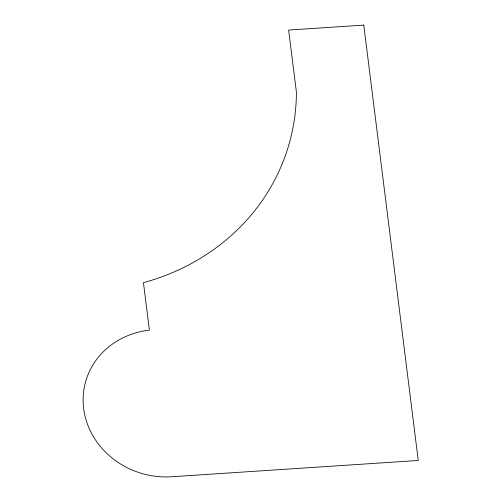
<?xml version="1.0" encoding="UTF-8"?>
<svg xmlns="http://www.w3.org/2000/svg" width="502" height="502" viewBox="0 0 502 502"><rect width="100%" height="100%" fill="white"/><g stroke="black" fill="none" stroke-linecap="round" stroke-linejoin="round"><path stroke-width="0.75" d="M363.787 25.1L288.637 30.064L296.418 92.261A226.44 207.345 15.4 0 1 143.446 282.651L149.389 330.134A79.931 73.192 15.4 0 0 83.746 409.262A79.931 73.192 15.4 0 0 169.425 476.9L418.254 460.466L363.787 25.1"/></g></svg>
